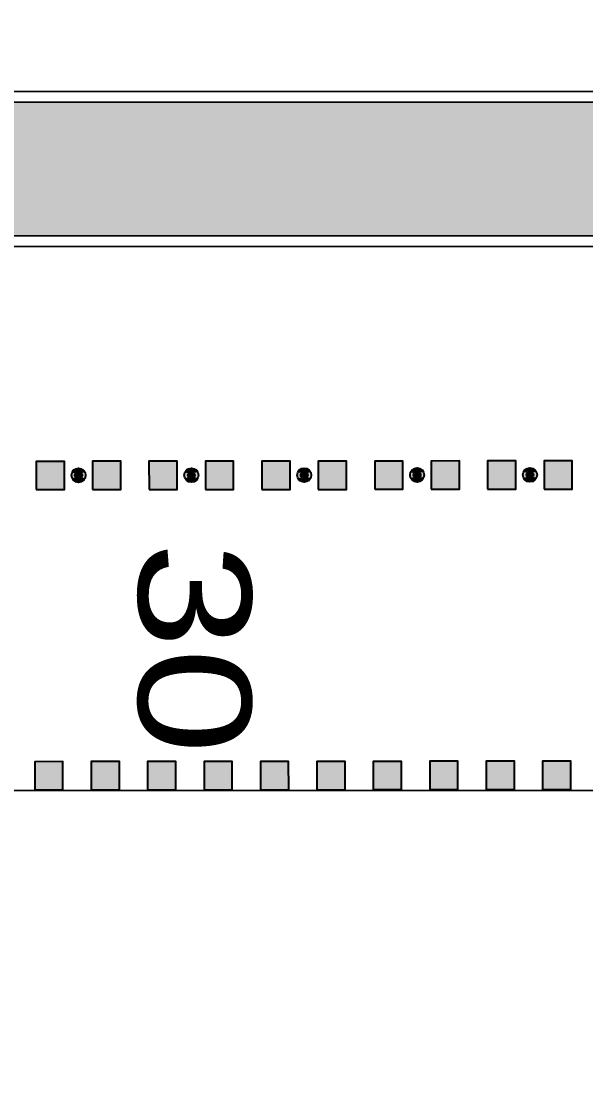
# Model space of a CAD drawing. Header units: metres. Extents: x 668617 to 675126, y 2286318 to 2293677.
# Drawn here: x 669310.16 to 669318.16, y 2287198.77 to 2287213.88 of the extents above; entities that cross this region are included whole.
import ezdxf
from ezdxf.enums import TextEntityAlignment as Align

# ---------------------------------------------------------------- set-up
doc = ezdxf.new("R2010")
doc.units = ezdxf.units.M
doc.header["$MEASUREMENT"] = 0
for name, color, linetype in [('CU_VEGETACION', 54, 'Continuous'), ('DMTG-B-CuadrosVerdes', 94, 'Continuous'), ('DMTG-M-VIALETON', 92, 'Continuous'), ('DMTG-PB-BANQUETAS', 251, 'Continuous'), ('DMTG-SH-LEYENDA VELOCIDAD', 252, 'Continuous')]:
    doc.layers.add(name, color=color, linetype=linetype)
doc.styles.add('Arial', font='arial.ttf')

# ---------------------------------------------------------------- blocks, each defined once
blk = doc.blocks.new('*U119')
h = blk.add_hatch(color=256)
h.dxf.hatch_style = 1
h.paths.add_polyline_path([(12.824, 4.253), (13.224, 4.253), (13.224, 4.653), (12.824, 4.653)])
h = blk.add_hatch(color=256)
h.dxf.hatch_style = 1
h.paths.add_polyline_path([(12.824, 4.253), (13.224, 4.253), (13.224, 4.653), (12.824, 4.653)])
h = blk.add_hatch(color=256)
h.dxf.hatch_style = 1
h.paths.add_polyline_path([(13.624, 4.253), (14.024, 4.253), (14.024, 4.653), (13.624, 4.653)])
h = blk.add_hatch(color=256)
h.dxf.hatch_style = 1
h.paths.add_polyline_path([(13.624, 4.253), (14.024, 4.253), (14.024, 4.653), (13.624, 4.653)])
h = blk.add_hatch(color=256)
h.dxf.hatch_style = 1
h.paths.add_polyline_path([(14.424, 4.253), (14.824, 4.253), (14.824, 4.653), (14.424, 4.653)])
h = blk.add_hatch(color=256)
h.dxf.hatch_style = 1
h.paths.add_polyline_path([(14.424, 4.253), (14.824, 4.253), (14.824, 4.653), (14.424, 4.653)])
h = blk.add_hatch(color=256)
h.dxf.hatch_style = 1
h.paths.add_polyline_path([(15.224, 4.253), (15.624, 4.253), (15.624, 4.653), (15.224, 4.653)])
h = blk.add_hatch(color=256)
h.dxf.hatch_style = 1
h.paths.add_polyline_path([(15.224, 4.253), (15.624, 4.253), (15.624, 4.653), (15.224, 4.653)])
h = blk.add_hatch(color=256)
h.dxf.hatch_style = 1
h.paths.add_polyline_path([(16.024, 4.253), (16.424, 4.253), (16.424, 4.653), (16.024, 4.653)])
h = blk.add_hatch(color=256)
h.dxf.hatch_style = 1
h.paths.add_polyline_path([(16.024, 4.253), (16.424, 4.253), (16.424, 4.653), (16.024, 4.653)])
h = blk.add_hatch(color=256)
h.dxf.hatch_style = 1
h.paths.add_polyline_path([(16.824, 4.253), (17.224, 4.253), (17.224, 4.653), (16.824, 4.653)])
h = blk.add_hatch(color=256)
h.dxf.hatch_style = 1
h.paths.add_polyline_path([(16.824, 4.253), (17.224, 4.253), (17.224, 4.653), (16.824, 4.653)])
h = blk.add_hatch(color=256)
h.dxf.hatch_style = 1
h.paths.add_polyline_path([(17.624, 4.253), (18.024, 4.253), (18.024, 4.653), (17.624, 4.653)])
h = blk.add_hatch(color=256)
h.dxf.hatch_style = 1
h.paths.add_polyline_path([(17.624, 4.253), (18.024, 4.253), (18.024, 4.653), (17.624, 4.653)])
h = blk.add_hatch(color=256)
h.dxf.hatch_style = 1
h.paths.add_polyline_path([(18.424, 4.253), (18.824, 4.253), (18.824, 4.653), (18.424, 4.653)])
h = blk.add_hatch(color=256)
h.dxf.hatch_style = 1
h.paths.add_polyline_path([(18.424, 4.253), (18.824, 4.253), (18.824, 4.653), (18.424, 4.653)])
h = blk.add_hatch(color=256)
h.dxf.hatch_style = 1
h.paths.add_polyline_path([(19.224, 4.253), (19.624, 4.253), (19.624, 4.653), (19.224, 4.653)])
h = blk.add_hatch(color=256)
h.dxf.hatch_style = 1
h.paths.add_polyline_path([(19.224, 4.253), (19.624, 4.253), (19.624, 4.653), (19.224, 4.653)])
h = blk.add_hatch(color=256)
h.dxf.hatch_style = 1
h.paths.add_polyline_path([(20.024, 4.253), (20.424, 4.253), (20.424, 4.653), (20.024, 4.653)])
h = blk.add_hatch(color=256)
h.dxf.hatch_style = 1
h.paths.add_polyline_path([(20.024, 4.253), (20.424, 4.253), (20.424, 4.653), (20.024, 4.653)])
h = blk.add_hatch(color=256)
h.dxf.hatch_style = 1
h.paths.add_polyline_path([(12.8, 0), (13.2, 0), (13.2, 0.4), (12.8, 0.4)])
h = blk.add_hatch(color=256)
h.dxf.hatch_style = 1
h.paths.add_polyline_path([(12.8, 0), (13.2, 0), (13.2, 0.4), (12.8, 0.4)])
h = blk.add_hatch(color=256)
h.dxf.hatch_style = 1
h.paths.add_polyline_path([(13.6, 0), (14, 0), (14, 0.4), (13.6, 0.4)])
h = blk.add_hatch(color=256)
h.dxf.hatch_style = 1
h.paths.add_polyline_path([(13.6, 0), (14, 0), (14, 0.4), (13.6, 0.4)])
h = blk.add_hatch(color=256)
h.dxf.hatch_style = 1
h.paths.add_polyline_path([(14.4, 0), (14.8, 0), (14.8, 0.4), (14.4, 0.4)])
h = blk.add_hatch(color=256)
h.dxf.hatch_style = 1
h.paths.add_polyline_path([(14.4, 0), (14.8, 0), (14.8, 0.4), (14.4, 0.4)])
h = blk.add_hatch(color=256)
h.dxf.hatch_style = 1
h.paths.add_polyline_path([(15.2, 0), (15.6, 0), (15.6, 0.4), (15.2, 0.4)])
h = blk.add_hatch(color=256)
h.dxf.hatch_style = 1
h.paths.add_polyline_path([(15.2, 0), (15.6, 0), (15.6, 0.4), (15.2, 0.4)])
h = blk.add_hatch(color=256)
h.dxf.hatch_style = 1
h.paths.add_polyline_path([(16, 0), (16.4, 0), (16.4, 0.4), (16, 0.4)])
h = blk.add_hatch(color=256)
h.dxf.hatch_style = 1
h.paths.add_polyline_path([(16, 0), (16.4, 0), (16.4, 0.4), (16, 0.4)])
h = blk.add_hatch(color=256)
h.dxf.hatch_style = 1
h.paths.add_polyline_path([(16.8, 0), (17.2, 0), (17.2, 0.4), (16.8, 0.4)])
h = blk.add_hatch(color=256)
h.dxf.hatch_style = 1
h.paths.add_polyline_path([(16.8, 0), (17.2, 0), (17.2, 0.4), (16.8, 0.4)])
h = blk.add_hatch(color=256)
h.dxf.hatch_style = 1
h.paths.add_polyline_path([(17.6, 0), (18, 0), (18, 0.4), (17.6, 0.4)])
h = blk.add_hatch(color=256)
h.dxf.hatch_style = 1
h.paths.add_polyline_path([(17.6, 0), (18, 0), (18, 0.4), (17.6, 0.4)])
h = blk.add_hatch(color=256)
h.dxf.hatch_style = 1
h.paths.add_polyline_path([(18.4, 0), (18.8, 0), (18.8, 0.4), (18.4, 0.4)])
h = blk.add_hatch(color=256)
h.dxf.hatch_style = 1
h.paths.add_polyline_path([(18.4, 0), (18.8, 0), (18.8, 0.4), (18.4, 0.4)])
h = blk.add_hatch(color=256)
h.dxf.hatch_style = 1
h.paths.add_polyline_path([(19.2, 0), (19.6, 0), (19.6, 0.4), (19.2, 0.4)])
h = blk.add_hatch(color=256)
h.dxf.hatch_style = 1
h.paths.add_polyline_path([(19.2, 0), (19.6, 0), (19.6, 0.4), (19.2, 0.4)])
h = blk.add_hatch(color=256)
h.dxf.hatch_style = 1
h.paths.add_polyline_path([(20, 0), (20.4, 0), (20.4, 0.4), (20, 0.4)])
h = blk.add_hatch(color=256)
h.dxf.hatch_style = 1
h.paths.add_polyline_path([(20, 0), (20.4, 0), (20.4, 0.4), (20, 0.4)])
for points in [[(12.824, 4.253), (13.224, 4.253), (13.224, 4.653), (12.824, 4.653)], [(12.824, 4.253), (13.224, 4.253), (13.224, 4.653), (12.824, 4.653)], [(13.624, 4.253), (14.024, 4.253), (14.024, 4.653), (13.624, 4.653)], [(13.624, 4.253), (14.024, 4.253), (14.024, 4.653), (13.624, 4.653)], [(14.424, 4.253), (14.824, 4.253), (14.824, 4.653), (14.424, 4.653)], [(14.424, 4.253), (14.824, 4.253), (14.824, 4.653), (14.424, 4.653)], [(15.224, 4.253), (15.624, 4.253), (15.624, 4.653), (15.224, 4.653)], [(15.224, 4.253), (15.624, 4.253), (15.624, 4.653), (15.224, 4.653)], [(16.024, 4.253), (16.424, 4.253), (16.424, 4.653), (16.024, 4.653)], [(16.024, 4.253), (16.424, 4.253), (16.424, 4.653), (16.024, 4.653)], [(16.824, 4.253), (17.224, 4.253), (17.224, 4.653), (16.824, 4.653)], [(16.824, 4.253), (17.224, 4.253), (17.224, 4.653), (16.824, 4.653)], [(17.624, 4.253), (18.024, 4.253), (18.024, 4.653), (17.624, 4.653)], [(17.624, 4.253), (18.024, 4.253), (18.024, 4.653), (17.624, 4.653)], [(18.424, 4.253), (18.824, 4.253), (18.824, 4.653), (18.424, 4.653)], [(18.424, 4.253), (18.824, 4.253), (18.824, 4.653), (18.424, 4.653)], [(19.224, 4.253), (19.624, 4.253), (19.624, 4.653), (19.224, 4.653)], [(19.224, 4.253), (19.624, 4.253), (19.624, 4.653), (19.224, 4.653)], [(20.024, 4.253), (20.424, 4.253), (20.424, 4.653), (20.024, 4.653)], [(20.024, 4.253), (20.424, 4.253), (20.424, 4.653), (20.024, 4.653)], [(12.8, 0), (13.2, 0), (13.2, 0.4), (12.8, 0.4)], [(12.8, 0), (13.2, 0), (13.2, 0.4), (12.8, 0.4)], [(13.6, 0), (14, 0), (14, 0.4), (13.6, 0.4)], [(13.6, 0), (14, 0), (14, 0.4), (13.6, 0.4)], [(14.4, 0), (14.8, 0), (14.8, 0.4), (14.4, 0.4)], [(14.4, 0), (14.8, 0), (14.8, 0.4), (14.4, 0.4)], [(15.2, 0), (15.6, 0), (15.6, 0.4), (15.2, 0.4)], [(15.2, 0), (15.6, 0), (15.6, 0.4), (15.2, 0.4)], [(16, 0), (16.4, 0), (16.4, 0.4), (16, 0.4)], [(16, 0), (16.4, 0), (16.4, 0.4), (16, 0.4)], [(16.8, 0), (17.2, 0), (17.2, 0.4), (16.8, 0.4)], [(16.8, 0), (17.2, 0), (17.2, 0.4), (16.8, 0.4)], [(17.6, 0), (18, 0), (18, 0.4), (17.6, 0.4)], [(17.6, 0), (18, 0), (18, 0.4), (17.6, 0.4)], [(18.4, 0), (18.8, 0), (18.8, 0.4), (18.4, 0.4)], [(18.4, 0), (18.8, 0), (18.8, 0.4), (18.4, 0.4)], [(19.2, 0), (19.6, 0), (19.6, 0.4), (19.2, 0.4)], [(19.2, 0), (19.6, 0), (19.6, 0.4), (19.2, 0.4)], [(20, 0), (20.4, 0), (20.4, 0.4), (20, 0.4)], [(20, 0), (20.4, 0), (20.4, 0.4), (20, 0.4)]]:
    blk.add_lwpolyline(points, close=True)
blk = doc.blocks.new('*U88')
at = {"true_color": 0x58ba48}
h = blk.add_hatch(color=85, dxfattribs=at)
h.dxf.hatch_style = 1
h.paths.add_polyline_path([(26.208, 11.014, 1), (26.308, 11.014, 1)], flags=0)
h.paths.add_polyline_path([(26.207, 11.082), (26.196, 11.093, 0.062746), (26.179, 11.075), (26.189, 11.064, 0.413879), (26.207, 11.064, 0.414549)], flags=17)
h.paths.add_polyline_path([(26.204, 11.073, -1), (26.192, 11.073, -1)], flags=16)
h.paths.add_polyline_path([(26.208, 11.014, 1), (26.308, 11.014, 1)], flags=16)
h.paths.add_polyline_path([(26.319, 11.093), (26.308, 11.082, 0.413879), (26.308, 11.064, 0.414549), (26.326, 11.064), (26.337, 11.075, 0.062746)], flags=17)
h.paths.add_polyline_path([(26.323, 11.073, -1), (26.311, 11.073, -1)], flags=16)
h.paths.add_polyline_path([(26.337, 10.952), (26.326, 10.963, 0.413879), (26.308, 10.963, 0.414549), (26.308, 10.945), (26.319, 10.935, 0.062746)], flags=17)
h.paths.add_polyline_path([(26.311, 10.954, -1), (26.323, 10.954, -1)], flags=16)
h.paths.add_polyline_path([(26.207, 10.963, 0.414549), (26.189, 10.963), (26.179, 10.952, 0.062746), (26.196, 10.935), (26.207, 10.945, 0.413879)], flags=17)
h.paths.add_polyline_path([(26.192, 10.954, -1), (26.204, 10.954, -1)], flags=16)
h.paths.add_polyline_path([(26.337, 11.075), (26.326, 11.064, -0.414549), (26.308, 11.064, -0.413879), (26.308, 11.082), (26.319, 11.093, 0.342564), (26.196, 11.093), (26.207, 11.082, -0.414549), (26.207, 11.064, -0.413879), (26.189, 11.064), (26.179, 11.075, 0.166532), (26.158, 11.014, 0.166532), (26.179, 10.952), (26.189, 10.963, -0.414549), (26.207, 10.963, -0.413879), (26.207, 10.945), (26.196, 10.935, 0.342564), (26.319, 10.935), (26.308, 10.945, -0.414549), (26.308, 10.963, -0.413879), (26.326, 10.963), (26.337, 10.952, 0.166532), (26.358, 11.014, 0.166532)])
h.paths.add_polyline_path([(26.308, 11.014, -1), (26.208, 11.014, -1)], flags=0)
h.paths.add_polyline_path([(26.287, 11.069, 0.245947), (26.229, 11.069), (26.217, 11.091, -0.245947), (26.298, 11.091)], flags=16)
h.paths.add_polyline_path([(26.287, 10.958), (26.298, 10.936, -0.245947), (26.217, 10.936), (26.229, 10.958, 0.245947)], flags=16)
h = blk.add_hatch(color=85, dxfattribs=at)
h.dxf.hatch_style = 1
h.paths.add_polyline_path([(26.208, 11.014, 1), (26.308, 11.014, 1)])
at = {"true_color": 0xc7c8ca}
h = blk.add_hatch(color=9, dxfattribs=at)
h.dxf.hatch_style = 1
h.paths.add_polyline_path([(26.298, 11.091, 0.245947), (26.217, 11.091), (26.229, 11.069, -0.245947), (26.287, 11.069)])
h.paths.add_polyline_path([(26.298, 10.936), (26.287, 10.958, -0.245947), (26.229, 10.958), (26.217, 10.936, 0.245947)])
at = {"true_color": 0x58ba48}
h = blk.add_hatch(color=85, dxfattribs=at)
h.dxf.hatch_style = 1
h.paths.add_polyline_path([(27.808, 11.015, 1), (27.908, 11.015, 1)], flags=0)
h.paths.add_polyline_path([(27.807, 11.083), (27.796, 11.094, 0.062746), (27.779, 11.076), (27.789, 11.065, 0.413879), (27.807, 11.065, 0.414549)], flags=17)
h.paths.add_polyline_path([(27.804, 11.074, -1), (27.792, 11.074, -1)], flags=16)
h.paths.add_polyline_path([(27.808, 11.015, 1), (27.908, 11.015, 1)], flags=16)
h.paths.add_polyline_path([(27.919, 11.094), (27.908, 11.083, 0.413879), (27.908, 11.065, 0.414549), (27.926, 11.065), (27.937, 11.076, 0.062746)], flags=17)
h.paths.add_polyline_path([(27.923, 11.074, -1), (27.911, 11.074, -1)], flags=16)
h.paths.add_polyline_path([(27.937, 10.953), (27.926, 10.964, 0.413879), (27.908, 10.964, 0.414549), (27.908, 10.947), (27.919, 10.936, 0.062746)], flags=17)
h.paths.add_polyline_path([(27.911, 10.955, -1), (27.923, 10.955, -1)], flags=16)
h.paths.add_polyline_path([(27.807, 10.964, 0.414549), (27.789, 10.964), (27.779, 10.953, 0.062746), (27.796, 10.936), (27.807, 10.946, 0.413879)], flags=17)
h.paths.add_polyline_path([(27.792, 10.955, -1), (27.804, 10.955, -1)], flags=16)
h.paths.add_polyline_path([(27.937, 11.076), (27.926, 11.065, -0.414549), (27.908, 11.065, -0.413879), (27.908, 11.083), (27.919, 11.094, 0.342564), (27.796, 11.094), (27.807, 11.083, -0.414549), (27.807, 11.065, -0.413879), (27.789, 11.065), (27.779, 11.076, 0.166532), (27.758, 11.015, 0.166532), (27.779, 10.953), (27.789, 10.964, -0.414549), (27.807, 10.964, -0.413879), (27.807, 10.946), (27.796, 10.936, 0.342564), (27.919, 10.936), (27.908, 10.947, -0.414549), (27.908, 10.964, -0.413879), (27.926, 10.964), (27.937, 10.953, 0.166532), (27.958, 11.015, 0.166532)])
h.paths.add_polyline_path([(27.908, 11.015, -1), (27.808, 11.015, -1)], flags=0)
h.paths.add_polyline_path([(27.887, 11.07, 0.245947), (27.829, 11.07), (27.817, 11.092, -0.245947), (27.898, 11.092)], flags=16)
h.paths.add_polyline_path([(27.887, 10.959), (27.898, 10.937, -0.245947), (27.817, 10.937), (27.829, 10.959, 0.245947)], flags=16)
h = blk.add_hatch(color=85, dxfattribs=at)
h.dxf.hatch_style = 1
h.paths.add_polyline_path([(27.808, 11.015, 1), (27.908, 11.015, 1)])
at = {"true_color": 0xc7c8ca}
h = blk.add_hatch(color=9, dxfattribs=at)
h.dxf.hatch_style = 1
h.paths.add_polyline_path([(27.898, 11.092, 0.245947), (27.817, 11.092), (27.829, 11.07, -0.245947), (27.887, 11.07)])
h.paths.add_polyline_path([(27.898, 10.937), (27.887, 10.959, -0.245947), (27.829, 10.959), (27.817, 10.937, 0.245947)])
at = {"true_color": 0x58ba48}
h = blk.add_hatch(color=85, dxfattribs=at)
h.dxf.hatch_style = 1
h.paths.add_polyline_path([(29.408, 11.016, 1), (29.508, 11.016, 1)], flags=0)
h.paths.add_polyline_path([(29.407, 11.084), (29.396, 11.095, 0.062746), (29.379, 11.077), (29.389, 11.066, 0.413879), (29.407, 11.066, 0.414549)], flags=17)
h.paths.add_polyline_path([(29.404, 11.075, -1), (29.392, 11.075, -1)], flags=16)
h.paths.add_polyline_path([(29.408, 11.016, 1), (29.508, 11.016, 1)], flags=16)
h.paths.add_polyline_path([(29.519, 11.095), (29.508, 11.084, 0.413879), (29.508, 11.066, 0.414549), (29.526, 11.066), (29.537, 11.077, 0.062746)], flags=17)
h.paths.add_polyline_path([(29.523, 11.075, -1), (29.511, 11.075, -1)], flags=16)
h.paths.add_polyline_path([(29.537, 10.955), (29.526, 10.965, 0.413879), (29.508, 10.965, 0.414549), (29.508, 10.948), (29.519, 10.937, 0.062746)], flags=17)
h.paths.add_polyline_path([(29.511, 10.956, -1), (29.523, 10.956, -1)], flags=16)
h.paths.add_polyline_path([(29.407, 10.965, 0.414549), (29.389, 10.965), (29.379, 10.954, 0.062746), (29.396, 10.937), (29.407, 10.948, 0.413879)], flags=17)
h.paths.add_polyline_path([(29.392, 10.956, -1), (29.404, 10.956, -1)], flags=16)
h.paths.add_polyline_path([(29.537, 11.077), (29.526, 11.066, -0.414549), (29.508, 11.066, -0.413879), (29.508, 11.084), (29.519, 11.095, 0.342564), (29.396, 11.095), (29.407, 11.084, -0.414549), (29.407, 11.066, -0.413879), (29.389, 11.066), (29.379, 11.077, 0.166532), (29.358, 11.016, 0.166532), (29.379, 10.954), (29.389, 10.965, -0.414549), (29.407, 10.965, -0.413879), (29.407, 10.948), (29.396, 10.937, 0.342564), (29.519, 10.937), (29.508, 10.948, -0.414549), (29.508, 10.965, -0.413879), (29.526, 10.965), (29.537, 10.955, 0.166532), (29.558, 11.016, 0.166532)])
h.paths.add_polyline_path([(29.508, 11.016, -1), (29.408, 11.016, -1)], flags=0)
h.paths.add_polyline_path([(29.487, 11.071, 0.245947), (29.429, 11.071), (29.417, 11.093, -0.245947), (29.498, 11.093)], flags=16)
h.paths.add_polyline_path([(29.487, 10.96), (29.498, 10.938, -0.245947), (29.417, 10.938), (29.429, 10.96, 0.245947)], flags=16)
h = blk.add_hatch(color=85, dxfattribs=at)
h.dxf.hatch_style = 1
h.paths.add_polyline_path([(29.408, 11.016, 1), (29.508, 11.016, 1)])
at = {"true_color": 0xc7c8ca}
h = blk.add_hatch(color=9, dxfattribs=at)
h.dxf.hatch_style = 1
h.paths.add_polyline_path([(29.498, 11.093, 0.245947), (29.417, 11.093), (29.429, 11.071, -0.245947), (29.487, 11.071)])
h.paths.add_polyline_path([(29.498, 10.938), (29.487, 10.96, -0.245947), (29.429, 10.96), (29.417, 10.938, 0.245947)])
at = {"true_color": 0x58ba48}
h = blk.add_hatch(color=85, dxfattribs=at)
h.dxf.hatch_style = 1
h.paths.add_polyline_path([(31.008, 11.017, 1), (31.108, 11.017, 1)], flags=0)
h.paths.add_polyline_path([(31.007, 11.085), (30.996, 11.096, 0.062746), (30.979, 11.078), (30.989, 11.067, 0.413879), (31.007, 11.067, 0.414549)], flags=17)
h.paths.add_polyline_path([(31.004, 11.076, -1), (30.992, 11.076, -1)], flags=16)
h.paths.add_polyline_path([(31.008, 11.017, 1), (31.108, 11.017, 1)], flags=16)
h.paths.add_polyline_path([(31.119, 11.096), (31.108, 11.085, 0.413879), (31.108, 11.068, 0.414549), (31.126, 11.068), (31.137, 11.078, 0.062746)], flags=17)
h.paths.add_polyline_path([(31.123, 11.076, -1), (31.111, 11.076, -1)], flags=16)
h.paths.add_polyline_path([(31.137, 10.956), (31.126, 10.966, 0.413879), (31.108, 10.966, 0.414549), (31.108, 10.949), (31.119, 10.938, 0.062746)], flags=17)
h.paths.add_polyline_path([(31.111, 10.958, -1), (31.123, 10.958, -1)], flags=16)
h.paths.add_polyline_path([(31.007, 10.966, 0.414549), (30.989, 10.966), (30.979, 10.956, 0.062746), (30.996, 10.938), (31.007, 10.949, 0.413879)], flags=17)
h.paths.add_polyline_path([(30.992, 10.958, -1), (31.004, 10.958, -1)], flags=16)
h.paths.add_polyline_path([(31.137, 11.078), (31.126, 11.068, -0.414549), (31.108, 11.068, -0.413879), (31.108, 11.085), (31.119, 11.096, 0.342564), (30.996, 11.096), (31.007, 11.085, -0.414549), (31.007, 11.067, -0.413879), (30.989, 11.067), (30.979, 11.078, 0.166532), (30.958, 11.017, 0.166532), (30.979, 10.956), (30.989, 10.966, -0.414549), (31.007, 10.966, -0.413879), (31.007, 10.949), (30.996, 10.938, 0.342564), (31.119, 10.938), (31.108, 10.949, -0.414549), (31.108, 10.966, -0.413879), (31.126, 10.966), (31.137, 10.956, 0.166532), (31.158, 11.017, 0.166532)])
h.paths.add_polyline_path([(31.108, 11.017, -1), (31.008, 11.017, -1)], flags=0)
h.paths.add_polyline_path([(31.087, 11.072, 0.245947), (31.029, 11.072), (31.017, 11.094, -0.245947), (31.098, 11.094)], flags=16)
h.paths.add_polyline_path([(31.087, 10.962), (31.098, 10.939, -0.245947), (31.017, 10.939), (31.029, 10.962, 0.245947)], flags=16)
h = blk.add_hatch(color=85, dxfattribs=at)
h.dxf.hatch_style = 1
h.paths.add_polyline_path([(31.008, 11.017, 1), (31.108, 11.017, 1)])
at = {"true_color": 0xc7c8ca}
h = blk.add_hatch(color=9, dxfattribs=at)
h.dxf.hatch_style = 1
h.paths.add_polyline_path([(31.098, 11.094, 0.245947), (31.017, 11.094), (31.029, 11.072, -0.245947), (31.087, 11.072)])
h.paths.add_polyline_path([(31.098, 10.939), (31.087, 10.962, -0.245947), (31.029, 10.962), (31.017, 10.939, 0.245947)])
at = {"true_color": 0x58ba48}
h = blk.add_hatch(color=85, dxfattribs=at)
h.dxf.hatch_style = 1
h.paths.add_polyline_path([(32.608, 11.018, 1), (32.708, 11.018, 1)], flags=0)
h.paths.add_polyline_path([(32.607, 11.086), (32.596, 11.097, 0.062746), (32.579, 11.079), (32.589, 11.069, 0.413879), (32.607, 11.069, 0.414549)], flags=17)
h.paths.add_polyline_path([(32.604, 11.077, -1), (32.592, 11.077, -1)], flags=16)
h.paths.add_polyline_path([(32.608, 11.018, 1), (32.708, 11.018, 1)], flags=16)
h.paths.add_polyline_path([(32.719, 11.097), (32.708, 11.086, 0.413879), (32.708, 11.069, 0.414549), (32.726, 11.069), (32.737, 11.079, 0.062746)], flags=17)
h.paths.add_polyline_path([(32.723, 11.077, -1), (32.711, 11.077, -1)], flags=16)
h.paths.add_polyline_path([(32.737, 10.957), (32.726, 10.968, 0.413879), (32.708, 10.968, 0.414549), (32.708, 10.95), (32.719, 10.939, 0.062746)], flags=17)
h.paths.add_polyline_path([(32.711, 10.959, -1), (32.723, 10.959, -1)], flags=16)
h.paths.add_polyline_path([(32.607, 10.967, 0.414549), (32.589, 10.967), (32.579, 10.957, 0.062746), (32.596, 10.939), (32.607, 10.95, 0.413879)], flags=17)
h.paths.add_polyline_path([(32.592, 10.959, -1), (32.604, 10.959, -1)], flags=16)
h.paths.add_polyline_path([(32.737, 11.079), (32.726, 11.069, -0.414549), (32.708, 11.069, -0.413879), (32.708, 11.086), (32.719, 11.097, 0.342564), (32.596, 11.097), (32.607, 11.086, -0.414549), (32.607, 11.069, -0.413879), (32.589, 11.069), (32.579, 11.079, 0.166532), (32.558, 11.018, 0.166532), (32.579, 10.957), (32.589, 10.967, -0.414549), (32.607, 10.967, -0.413879), (32.607, 10.95), (32.596, 10.939, 0.342564), (32.719, 10.939), (32.708, 10.95, -0.414549), (32.708, 10.968, -0.413879), (32.726, 10.968), (32.737, 10.957, 0.166532), (32.758, 11.018, 0.166532)])
h.paths.add_polyline_path([(32.708, 11.018, -1), (32.608, 11.018, -1)], flags=0)
h.paths.add_polyline_path([(32.687, 11.073, 0.245947), (32.629, 11.073), (32.617, 11.096, -0.245947), (32.698, 11.096)], flags=16)
h.paths.add_polyline_path([(32.687, 10.963), (32.698, 10.941, -0.245947), (32.617, 10.941), (32.629, 10.963, 0.245947)], flags=16)
h = blk.add_hatch(color=85, dxfattribs=at)
h.dxf.hatch_style = 1
h.paths.add_polyline_path([(32.608, 11.018, 1), (32.708, 11.018, 1)])
at = {"true_color": 0xc7c8ca}
h = blk.add_hatch(color=9, dxfattribs=at)
h.dxf.hatch_style = 1
h.paths.add_polyline_path([(32.698, 11.096, 0.245947), (32.617, 11.096), (32.629, 11.073, -0.245947), (32.687, 11.073)])
h.paths.add_polyline_path([(32.698, 10.941), (32.687, 10.963, -0.245947), (32.629, 10.963), (32.617, 10.941, 0.245947)])
at = {"color": 18, "true_color": 0x000000}
for points in [[(26.207, 11.082), (26.196, 11.093, 0.062746), (26.179, 11.075), (26.189, 11.064, 0.413879), (26.207, 11.064, 0.414549)], [(26.298, 11.091), (26.287, 11.069, 0.245947), (26.229, 11.069), (26.217, 11.091, -0.245947)], [(26.308, 11.082), (26.319, 11.093, -0.062746), (26.337, 11.075), (26.326, 11.064, -0.413879), (26.308, 11.064, -0.414549)], [(27.807, 11.083), (27.796, 11.094, 0.062746), (27.779, 11.076), (27.789, 11.065, 0.413879), (27.807, 11.065, 0.414549)], [(27.898, 11.092), (27.887, 11.07, 0.245947), (27.829, 11.07), (27.817, 11.092, -0.245947)], [(27.908, 11.083), (27.919, 11.094, -0.062746), (27.937, 11.076), (27.926, 11.065, -0.413879), (27.908, 11.065, -0.414549)], [(29.407, 11.084), (29.396, 11.095, 0.062746), (29.379, 11.077), (29.389, 11.066, 0.413879), (29.407, 11.066, 0.414549)], [(29.498, 11.093), (29.487, 11.071, 0.245947), (29.429, 11.071), (29.417, 11.093, -0.245947)], [(29.508, 11.084), (29.519, 11.095, -0.062746), (29.537, 11.077), (29.526, 11.066, -0.413879), (29.508, 11.066, -0.414549)], [(31.007, 11.085), (30.996, 11.096, 0.062746), (30.979, 11.078), (30.989, 11.067, 0.413879), (31.007, 11.067, 0.414549)], [(31.098, 11.094), (31.087, 11.072, 0.245947), (31.029, 11.072), (31.017, 11.094, -0.245947)], [(31.108, 11.085), (31.119, 11.096, -0.062746), (31.137, 11.078), (31.126, 11.068, -0.413879), (31.108, 11.068, -0.414549)], [(32.607, 11.086), (32.596, 11.097, 0.062746), (32.579, 11.079), (32.589, 11.069, 0.413879), (32.607, 11.069, 0.414549)], [(32.698, 11.096), (32.687, 11.073, 0.245947), (32.629, 11.073), (32.617, 11.096, -0.245947)], [(32.708, 11.086), (32.719, 11.097, -0.062746), (32.737, 11.079), (32.726, 11.069, -0.413879), (32.708, 11.069, -0.414549)], [(26.207, 10.945), (26.196, 10.935, -0.062746), (26.179, 10.952), (26.189, 10.963, -0.413879), (26.207, 10.963, -0.414549)], [(26.298, 10.936), (26.287, 10.958, -0.245947), (26.229, 10.958), (26.217, 10.936, 0.245947)], [(26.308, 10.945), (26.319, 10.935, 0.062746), (26.337, 10.952), (26.326, 10.963, 0.413879), (26.308, 10.963, 0.414549)], [(27.807, 10.946), (27.796, 10.936, -0.062746), (27.779, 10.953), (27.789, 10.964, -0.413879), (27.807, 10.964, -0.414549)], [(27.898, 10.937), (27.887, 10.959, -0.245947), (27.829, 10.959), (27.817, 10.937, 0.245947)], [(27.908, 10.947), (27.919, 10.936, 0.062746), (27.937, 10.953), (27.926, 10.964, 0.413879), (27.908, 10.964, 0.414549)], [(29.407, 10.948), (29.396, 10.937, -0.062746), (29.379, 10.954), (29.389, 10.965, -0.413879), (29.407, 10.965, -0.414549)], [(29.498, 10.938), (29.487, 10.96, -0.245947), (29.429, 10.96), (29.417, 10.938, 0.245947)], [(29.508, 10.948), (29.519, 10.937, 0.062746), (29.537, 10.955), (29.526, 10.965, 0.413879), (29.508, 10.965, 0.414549)], [(31.007, 10.949), (30.996, 10.938, -0.062746), (30.979, 10.956), (30.989, 10.966, -0.413879), (31.007, 10.966, -0.414549)], [(31.098, 10.939), (31.087, 10.962, -0.245947), (31.029, 10.962), (31.017, 10.939, 0.245947)], [(31.108, 10.949), (31.119, 10.938, 0.062746), (31.137, 10.956), (31.126, 10.966, 0.413879), (31.108, 10.966, 0.414549)], [(32.607, 10.95), (32.596, 10.939, -0.062746), (32.579, 10.957), (32.589, 10.967, -0.413879), (32.607, 10.967, -0.414549)], [(32.698, 10.941), (32.687, 10.963, -0.245947), (32.629, 10.963), (32.617, 10.941, 0.245947)], [(32.708, 10.95), (32.719, 10.939, 0.062746), (32.737, 10.957), (32.726, 10.968, 0.413879), (32.708, 10.968, 0.414549)]]:
    blk.add_lwpolyline(points, format="xyb", close=True, dxfattribs=at)
for points in [[(26.258, 10.914), (26.258, 11.114)], [(27.858, 10.915), (27.858, 11.115)], [(29.458, 10.916), (29.458, 11.116)], [(31.058, 10.917), (31.058, 11.117)], [(32.658, 10.918), (32.658, 11.118)]]:
    blk.add_lwpolyline(points)
for centre, radius in [((26.258, 11.014), 0.1), ((26.198, 11.073), 0.00613), ((26.258, 11.014), 0.05), ((26.317, 11.073), 0.00613), ((27.858, 11.015), 0.1), ((27.798, 11.074), 0.00613), ((27.858, 11.015), 0.05), ((27.917, 11.074), 0.00613), ((29.458, 11.016), 0.1), ((29.398, 11.075), 0.00613), ((29.458, 11.016), 0.05), ((29.517, 11.075), 0.00613), ((31.058, 11.017), 0.1), ((30.998, 11.076), 0.00613), ((31.058, 11.017), 0.05), ((31.117, 11.076), 0.00613), ((32.658, 11.018), 0.1), ((32.598, 11.077), 0.00613), ((32.658, 11.018), 0.05), ((32.717, 11.077), 0.00613), ((26.198, 10.954), 0.00613), ((26.317, 10.954), 0.00613), ((27.798, 10.955), 0.00613), ((27.917, 10.955), 0.00613), ((29.398, 10.956), 0.00613), ((29.517, 10.956), 0.00613), ((30.998, 10.958), 0.00613), ((31.117, 10.958), 0.00613), ((32.598, 10.959), 0.00613), ((32.717, 10.959), 0.00613)]:
    blk.add_circle(centre, radius, dxfattribs=at)
blk = doc.blocks.new('*U204')
at = {"layer": 'DMTG-SH-LEYENDA VELOCIDAD', "style": 'Arial', "width": 0.538005}
blk.add_text('MAX', height=1.6, rotation=0.104, dxfattribs=at).set_placement((-0.086, 7.915), (2.52, 7.919), align=Align.FIT)
at = {"layer": 'DMTG-SH-LEYENDA VELOCIDAD', "style": 'Arial', "width": 0.593132}
blk.add_attdef('VEL', text='', height=1.6, dxfattribs=at).set_placement((-0.006, 0), (2.5, 0), align=Align.FIT)

msp = doc.modelspace()

# ---------------------------------------------------------------- hatches: boundary and pattern name
at = {"layer": 'CU_VEGETACION'}
h = msp.add_hatch(dxfattribs=at)
h.set_pattern_fill('GRASS', color=256, scale=0.25, angle=1.056706)
h.set_pattern_definition([(92.53632, (668987.63236, 2287172.38601), (-0.18442637, 0.16878067), [0.046875, -0.30667839]), (47.53632, (668987.63236, 2287172.386), (-0.18442637, 0.16878067), [0.046875, -0.203125]), (137.53632, (668987.63236, 2287172.386), (-0.16878067, -0.18442637), [0.046875, -0.203125])])
edge = h.paths.add_edge_path()
edge.add_arc((669034.37137, 2287211.70166), 0.95164, 94.767135, 269.699271, ccw=False)
edge.add_line((669034.29228, 2287212.65001), (669241.61273, 2287212.71906))
edge.add_line((669241.61273, 2287212.71906), (669365.5774, 2287212.76035))
edge.add_line((669365.5774, 2287212.76035), (669388.52584, 2287213.72772))
edge.add_line((669388.52584, 2287213.72772), (669388.51451, 2287212.83267))
edge.add_line((669388.51451, 2287212.83267), (669381.8469, 2287212.25465))
edge.add_line((669381.8469, 2287212.25465), (669365.30851, 2287210.86026))
edge.add_line((669365.30851, 2287210.86026), (669034.36637, 2287210.75003))

# ---------------------------------------------------------------- linework, layer by layer
at = {"layer": 'DMTG-PB-BANQUETAS', "flags": 128}
for points in [[(669034.36602, 2287210.60003, -0.95971921), (669034.28624, 2287212.80001), (669241.61268, 2287212.86906), (669365.57422, 2287212.91035), (669388.67783, 2287213.88426), (669388.66278, 2287212.69481), (669381.85959, 2287212.10519), (669365.31485, 2287210.71027)], [(669034.36637, 2287210.75003, -0.95672443), (669034.29228, 2287212.65001), (669241.61273, 2287212.71906), (669365.5774, 2287212.76035), (669388.52584, 2287213.72772), (669388.51451, 2287212.83267), (669381.8469, 2287212.25465), (669365.30851, 2287210.86026)]]:
    msp.add_lwpolyline(points, format="xyb", close=True, dxfattribs=at)
msp.add_lwpolyline([(669391.45626, 2287098.08425), (669391.32227, 2287097.40922), (669391.10843, 2287096.75478), (669390.81782, 2287096.13091), (669390.45549, 2287095.54556), (669390.02551, 2287095.00772), (669389.53493, 2287094.52533), (669388.98981, 2287094.10434), (669388.39819, 2287093.7517), (669387.76911, 2287093.47234), (669387.1116, 2287093.27018), (669386.43368, 2287093.14718), (669385.74636, 2287093.10626), (669385.05964, 2287093.14733), (669292.18179, 2287093.08572, -0.4157146), (669288.17918, 2287097.10355), (669288.18479, 2287098.36255), (669288.63365, 2287199.03021, -0.41541558), (669292.60399, 2287202.98605), (669362.20517, 2287203.00923), (669389.52832, 2287201.22939, -0.42045179), (669393.52877, 2287197.14572), (669391.45626, 2287098.08425)], format="xyb", dxfattribs=at)

# ---------------------------------------------------------------- block references
at = {"layer": 'DMTG-B-CuadrosVerdes', "rotation": 0.05205295219565874}
msp.add_blockref('*U119', (669297.55077, 2287202.98768), dxfattribs=at)
at = {"layer": 'DMTG-M-VIALETON', "rotation": 0.0191655451132997}
msp.add_blockref('*U88', (669284.71709, 2287196.43235), dxfattribs=at)
at = {"layer": 'DMTG-SH-LEYENDA VELOCIDAD'}
ref = msp.add_blockref('*U204', (669311.80254, 2287206.49562), dxfattribs=dict(at, rotation=269.9117988904899))
ref.add_attrib('VEL', '30', dxfattribs={"height": 1.6, "rotation": 269.911799, "style": 'Arial', "width": 1.206651}).set_placement((669311.82189, 2287206.5075), (669311.81727, 2287203.5075), align=Align.FIT)

doc.saveas('drawing.dxf')
